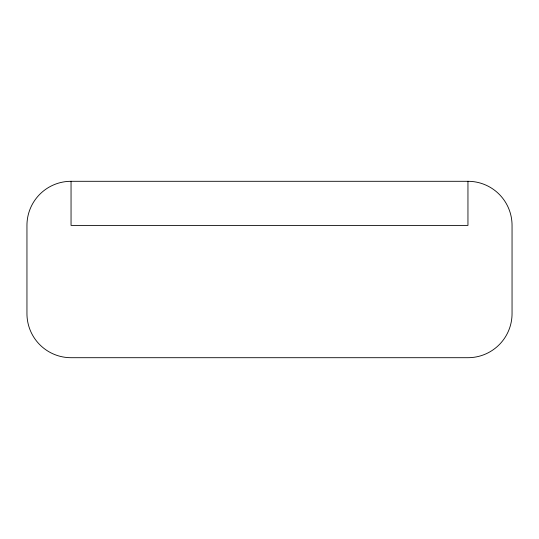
<?xml version="1.0" encoding="UTF-8"?>
<svg xmlns="http://www.w3.org/2000/svg" width="539" height="539" viewBox="0 0 539 539"><rect width="100%" height="100%" fill="white"/><g stroke="black" fill="none" stroke-linecap="round" stroke-linejoin="round"><path stroke-width="0.81" d="M71.047 181.299L467.953 181.299A44.097 44.097 0 0 1 512.05 225.403L512.05 313.597A44.097 44.097 0 0 1 467.953 357.701L71.047 357.701A44.097 44.097 0 0 1 26.95 313.597L26.95 225.403A44.097 44.097 0 0 1 71.047 181.299L71.047 225.403L467.953 225.403L467.953 181.299"/></g></svg>
